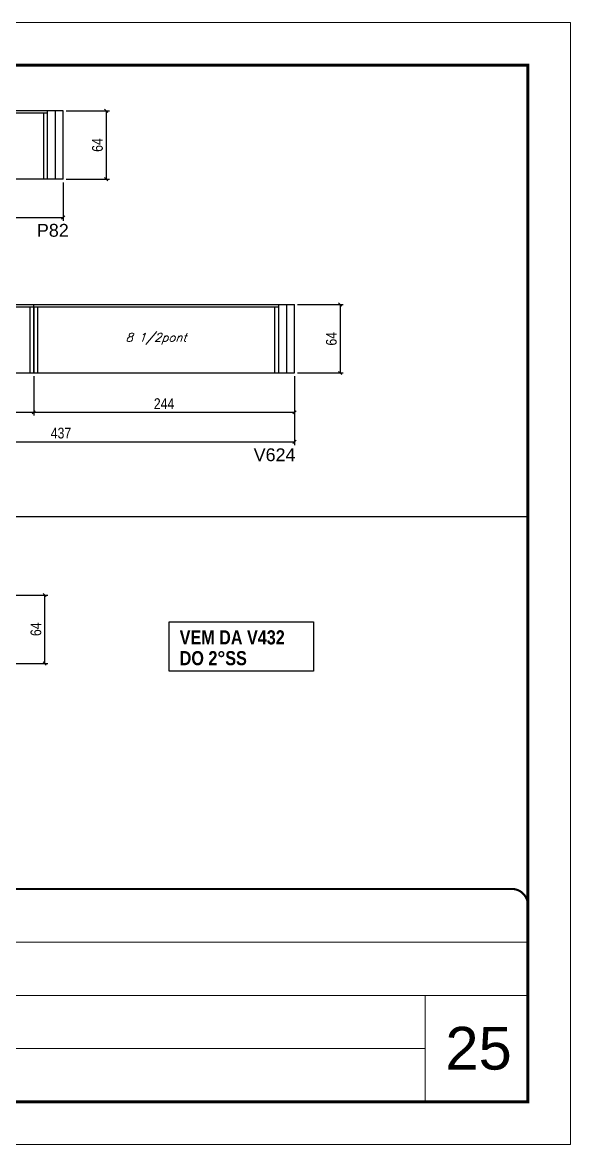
# Model space of a CAD drawing. Extents: x 3309 to 9590, y -2522 to 14608.
# Drawn here: x 4281 to 4794, y 6666 to 7716 of the extents above; entities that cross this region are included whole.
import ezdxf

# ---------------------------------------------------------------- set-up
doc = ezdxf.new("R2010")
doc.units = 0
doc.linetypes.add('CONTINUO', pattern=[0])
doc.linetypes.add('DASHED', pattern=[0.75, 0.5, -0.25])
for name, color, linetype in [('5', 5, 'Continuous'), ('COTA', 241, 'Continuous'), ('NOMENCLATURA', 7, 'Continuous'), ('Painéis', 200, 'Continuous'), ('SARR_2.2x7', 40, 'Continuous'), ('SARR_3.5x7', 81, 'Continuous'), ('texto', 7, 'Continuous')]:
    doc.layers.add(name, color=color, linetype=linetype)
for name, color, linetype, lineweight in [('CARIMBO', 255, 'Continuous', 9), ('Folhas', 255, 'Continuous', 9), ('SARRAFO DE PRESSAO', 251, 'DASHED', 9)]:
    doc.layers.add(name, color=color, linetype=linetype, lineweight=lineweight)
doc.styles.add('ARIAL', font='arial.ttf')
doc.styles.add('COTA TECNICA', font='techl___.ttf', dxfattribs={"height": 10})
doc.styles.add('Romans', font='romans.shx')
doc.styles.get("Standard").update_dxf_attribs({"font": 'arial.ttf'})
doc.styles.add('TECNICA', font='techb___.ttf', dxfattribs={"height": 10})
doc.dimstyles.new('PAINEL', dxfattribs={"dimtxt": 10, "dimasz": 3, "dimexe": 3, "dimexo": 3, "dimgap": 3, "dimtad": 1, "dimdec": 1, "dimzin": 12, "dimdsep": 46, "dimtxsty": 'COTA TECNICA', "dimblk1": 'OBLIQUE', "dimblk2": 'OBLIQUE', "dimsah": 1, "dimcen": 0.9, "dimclrd": 4, "dimclre": 4, "dimclrt": 240, "dimadec": 1, "dimazin": 3, "dimtfac": 1, "dimtdec": 1, "dimtmove": 0, "dimatfit": 3, "dimfxl": 1, "dimtolj": 1, "dimtzin": 12, "dimarcsym": 0})

# ---------------------------------------------------------------- blocks, each defined once
blk = doc.blocks.new('9999999999')
at = {"color": 30, "linetype": 'CONTINUO'}
for p, q in [((98564.6, 34379.6), (99584, 34379.6)), ((98564.6, 34329.8), (99488, 34329.8)), ((99584, 34329.8), (99488, 34329.8)), ((99488, 34329.8), (99488, 34230.2)), ((98564.6, 34280), (99488, 34280))]:
    blk.add_line(p, q, dxfattribs=at)
at = {"color": 30, "linetype": 'CONTINUO', "const_width": 2}
blk.add_lwpolyline([(99584, 34230.2), (99584, 34414.4, 0.414214), (99569, 34429.4), (98229, 34429.4, 0.414214), (98214, 34414.4), (98214, 34245.2, 0.414214), (98229, 34230.2), (99584, 34230.2)], format="xyb", dxfattribs=at)
at = {"layer": 'Folhas'}
blk.add_lwpolyline([(98139, 34190.2), (99624, 34190.2), (99624, 35240.2), (98139, 35240.2)], close=True, dxfattribs=at)
at = {"layer": 'Folhas', "color": 30, "const_width": 3}
blk.add_lwpolyline([(98214, 34230.2), (99584, 34230.2), (99584, 35200.2), (98214, 35200.2)], close=True, dxfattribs=at)
blk = doc.blocks.new('_Oblique')
at = {"color": 0, "linetype": 'ByBlock', "lineweight": -2}
blk.add_line((-0.5, -0.5), (0.5, 0.5), dxfattribs=at)
blk = doc.blocks.new('*D740')
at = {"layer": 'COTA', "color": 4, "lineweight": -2, "transparency": 16777216}
for p, q in [((4185.5, 7566.7), (4185.5, 7530.9)), ((4319.5, 7566.7), (4319.5, 7530.9)), ((4185.5, 7533.9), (4319.5, 7533.9))]:
    blk.add_line(p, q, dxfattribs=at)
at = {"layer": 'Defpoints', "color": 0, "transparency": 16777216}
for p in [(4185.5, 7569.7), (4319.5, 7569.7), (4319.5, 7533.9)]:
    blk.add_point(p, dxfattribs=at)
at = {"layer": 'COTA', "color": 4, "lineweight": -2, "transparency": 16777216, "xscale": 3, "yscale": 3, "zscale": 3, "rotation": 180}
blk.add_blockref('_Oblique', (4185.5, 7533.9), dxfattribs=at)
at = {"layer": 'COTA', "color": 4, "lineweight": -2, "transparency": 16777216, "xscale": 3, "yscale": 3, "zscale": 3}
blk.add_blockref('_Oblique', (4319.5, 7533.9), dxfattribs=at)
at = {"layer": 'COTA', "color": 240, "transparency": 16777216, "insert": (4252.5, 7542.1), "char_height": 10, "attachment_point": 5, "style": 'COTA TECNICA'}
blk.add_mtext('\\A1;134', dxfattribs=at)
blk = doc.blocks.new('*D741')
at = {"layer": 'COTA', "color": 4, "lineweight": -2, "transparency": 16777216}
for p, q in [((4322.5, 7633.7), (4362.8, 7633.7)), ((4359.8, 7633.7), (4359.8, 7569.7)), ((4322.5, 7569.7), (4362.8, 7569.7))]:
    blk.add_line(p, q, dxfattribs=at)
at = {"layer": 'Defpoints', "color": 0, "transparency": 16777216}
for p in [(4319.5, 7633.7), (4319.5, 7569.7), (4359.8, 7569.7)]:
    blk.add_point(p, dxfattribs=at)
at = {"layer": 'COTA', "color": 4, "lineweight": -2, "transparency": 16777216, "xscale": 3, "yscale": 3, "zscale": 3}
for p, rotation in [((4359.8, 7633.7), 90), ((4359.8, 7569.7), 270)]:
    blk.add_blockref('_Oblique', p, dxfattribs=dict(at, rotation=rotation))
at = {"layer": 'COTA', "color": 240, "transparency": 16777216, "insert": (4351.7, 7601.7), "char_height": 10, "attachment_point": 5, "rotation": 90, "style": 'COTA TECNICA'}
blk.add_mtext('\\A1;64', dxfattribs=at)
blk = doc.blocks.new('*D746')
at = {"layer": 'COTA', "color": 4, "linetype": 'ByBlock', "lineweight": -2, "transparency": 16777216}
for p, q in [((4099, 7385.4), (4099, 7348.6)), ((4292, 7385.4), (4292, 7348.6)), ((4099, 7351.6), (4292, 7351.6))]:
    blk.add_line(p, q, dxfattribs=at)
at = {"layer": 'Defpoints', "color": 0, "linetype": 'ByBlock', "transparency": 16777216}
for p in [(4099, 7388.4), (4292, 7388.4), (4292, 7351.6)]:
    blk.add_point(p, dxfattribs=at)
at = {"layer": 'COTA', "color": 4, "linetype": 'ByBlock', "lineweight": -2, "transparency": 16777216, "xscale": 3, "yscale": 3, "zscale": 3, "rotation": 180}
blk.add_blockref('_Oblique', (4099, 7351.6), dxfattribs=at)
at = {"layer": 'COTA', "color": 4, "linetype": 'ByBlock', "lineweight": -2, "transparency": 16777216, "xscale": 3, "yscale": 3, "zscale": 3}
blk.add_blockref('_Oblique', (4292, 7351.6), dxfattribs=at)
at = {"layer": 'COTA', "color": 240, "linetype": 'ByBlock', "transparency": 16777216, "insert": (4195.5, 7359.9), "char_height": 10, "attachment_point": 5, "style": 'COTA TECNICA'}
blk.add_mtext('\\A1;193', dxfattribs=at)
blk = doc.blocks.new('*D747')
at = {"layer": 'COTA', "color": 4, "linetype": 'ByBlock', "lineweight": -2, "transparency": 16777216}
for p, q in [((4292, 7385.4), (4292, 7348.6)), ((4536, 7385.4), (4536, 7348.6)), ((4292, 7351.6), (4536, 7351.6))]:
    blk.add_line(p, q, dxfattribs=at)
at = {"layer": 'Defpoints', "color": 0, "linetype": 'ByBlock', "transparency": 16777216}
for p in [(4292, 7388.4), (4536, 7388.4), (4536, 7351.6)]:
    blk.add_point(p, dxfattribs=at)
at = {"layer": 'COTA', "color": 4, "linetype": 'ByBlock', "lineweight": -2, "transparency": 16777216, "xscale": 3, "yscale": 3, "zscale": 3, "rotation": 180}
blk.add_blockref('_Oblique', (4292, 7351.6), dxfattribs=at)
at = {"layer": 'COTA', "color": 4, "linetype": 'ByBlock', "lineweight": -2, "transparency": 16777216, "xscale": 3, "yscale": 3, "zscale": 3}
blk.add_blockref('_Oblique', (4536, 7351.6), dxfattribs=at)
at = {"layer": 'COTA', "color": 240, "linetype": 'ByBlock', "transparency": 16777216, "insert": (4414, 7359.7), "char_height": 10, "attachment_point": 5, "style": 'COTA TECNICA'}
blk.add_mtext('\\A1;244', dxfattribs=at)
blk = doc.blocks.new('*D748')
at = {"layer": 'COTA', "color": 4, "linetype": 'ByBlock', "lineweight": -2, "transparency": 16777216}
for p, q in [((4099, 7385.4), (4099, 7320.9)), ((4536, 7385.4), (4536, 7320.9)), ((4099, 7323.9), (4536, 7323.9))]:
    blk.add_line(p, q, dxfattribs=at)
at = {"layer": 'Defpoints', "color": 0, "linetype": 'ByBlock', "transparency": 16777216}
for p in [(4099, 7388.4), (4536, 7388.4), (4536, 7323.9)]:
    blk.add_point(p, dxfattribs=at)
at = {"layer": 'COTA', "color": 4, "linetype": 'ByBlock', "lineweight": -2, "transparency": 16777216, "xscale": 3, "yscale": 3, "zscale": 3, "rotation": 180}
blk.add_blockref('_Oblique', (4099, 7323.9), dxfattribs=at)
at = {"layer": 'COTA', "color": 4, "linetype": 'ByBlock', "lineweight": -2, "transparency": 16777216, "xscale": 3, "yscale": 3, "zscale": 3}
blk.add_blockref('_Oblique', (4536, 7323.9), dxfattribs=at)
at = {"layer": 'COTA', "color": 240, "linetype": 'ByBlock', "transparency": 16777216, "insert": (4317.5, 7332.1), "char_height": 10, "attachment_point": 5, "style": 'COTA TECNICA'}
blk.add_mtext('\\A1;437', dxfattribs=at)
blk = doc.blocks.new('*D749')
at = {"layer": 'COTA', "color": 4, "lineweight": -2, "transparency": 16777216}
for p, q in [((4539, 7452.4), (4581.7, 7452.4)), ((4578.7, 7452.4), (4578.7, 7388.4)), ((4539, 7388.4), (4581.7, 7388.4))]:
    blk.add_line(p, q, dxfattribs=at)
at = {"layer": 'Defpoints', "color": 0, "transparency": 16777216}
for p in [(4536, 7452.4), (4536, 7388.4), (4578.7, 7388.4)]:
    blk.add_point(p, dxfattribs=at)
at = {"layer": 'COTA', "color": 4, "lineweight": -2, "transparency": 16777216, "xscale": 3, "yscale": 3, "zscale": 3}
for p, rotation in [((4578.7, 7452.4), 90), ((4578.7, 7388.4), 270)]:
    blk.add_blockref('_Oblique', p, dxfattribs=dict(at, rotation=rotation))
at = {"layer": 'COTA', "color": 240, "transparency": 16777216, "insert": (4570.6, 7420.4), "char_height": 10, "attachment_point": 5, "rotation": 90, "style": 'COTA TECNICA'}
blk.add_mtext('\\A1;64', dxfattribs=at)
blk = doc.blocks.new('*D761')
at = {"layer": 'COTA', "color": 4, "lineweight": -2, "transparency": 16777216}
for p, q in [((4252.9, 7180.6), (4305.2, 7180.6)), ((4302.2, 7180.6), (4302.2, 7116.6)), ((4252.9, 7116.6), (4305.2, 7116.6))]:
    blk.add_line(p, q, dxfattribs=at)
at = {"layer": 'Defpoints', "color": 0, "transparency": 16777216}
for p in [(4249.9, 7180.6), (4249.9, 7116.6), (4302.2, 7116.6)]:
    blk.add_point(p, dxfattribs=at)
at = {"layer": 'COTA', "color": 4, "lineweight": -2, "transparency": 16777216, "xscale": 3, "yscale": 3, "zscale": 3}
for p, rotation in [((4302.2, 7180.6), 90), ((4302.2, 7116.6), 270)]:
    blk.add_blockref('_Oblique', p, dxfattribs=dict(at, rotation=rotation))
at = {"layer": 'COTA', "color": 240, "transparency": 16777216, "insert": (4294.1, 7148.6), "char_height": 10, "attachment_point": 5, "rotation": 90, "style": 'COTA TECNICA'}
blk.add_mtext('\\A1;64', dxfattribs=at)

msp = doc.modelspace()

# ---------------------------------------------------------------- linework, layer by layer
at = {"layer": 'COTA'}
msp.add_line((3384.37, 7254.2), (4754.37, 7254.2), dxfattribs=at)
at = {"layer": 'NOMENCLATURA'}
msp.add_lwpolyline([(4418.76, 7155.64), (4553.92, 7155.64), (4553.92, 7109.37), (4418.76, 7109.37)], close=True, dxfattribs=at)
at = {"layer": 'Painéis', "linetype": 'ByBlock'}
for p, q in [((4319.52, 7633.65), (3697.52, 7633.65)), ((4319.52, 7569.65), (4319.52, 7633.65)), ((4319.52, 7569.65), (3697.52, 7569.65)), ((4098.97, 7452.39), (4535.97, 7452.39)), ((4291.97, 7388.39), (4291.97, 7452.39)), ((4535.97, 7388.39), (4535.97, 7452.39)), ((4098.97, 7388.39), (4535.97, 7388.39))]:
    msp.add_line(p, q, dxfattribs=at)
at = {"layer": 'SARR_2.2x7', "linetype": 'Continuous'}
for p, q in [((4312.52, 7569.65), (4312.52, 7633.65)), ((4304.52, 7631.45), (4185.52, 7631.45)), ((4115.97, 7450.19), (4291.97, 7450.19)), ((4291.97, 7450.19), (4520.97, 7450.19)), ((4528.97, 7388.39), (4528.97, 7452.39))]:
    msp.add_line(p, q, dxfattribs=at)
at = {"layer": 'SARR_3.5x7'}
for p, q in [((4304.52, 7633.65), (4304.52, 7569.65)), ((4301.02, 7631.45), (4301.02, 7569.65)), ((4288.47, 7450.19), (4288.47, 7388.39)), ((4291.97, 7450.19), (4291.97, 7388.39)), ((4295.47, 7450.19), (4295.47, 7388.39)), ((4517.47, 7450.19), (4517.47, 7388.39)), ((4520.97, 7452.39), (4520.97, 7388.39))]:
    msp.add_line(p, q, dxfattribs=at)

# ---------------------------------------------------------------- block references
at = {"layer": 'SARRAFO DE PRESSAO', "color": 6, "linetype": 'ByBlock'}
msp.add_blockref('9999999999', (-94829.61, -27523.8), dxfattribs=at)

# ---------------------------------------------------------------- texts
at = {"layer": '5', "linetype": 'Continuous'}
for s, p in [('P82', (4294.97, 7515.91)), ('V624', (4497.83, 7305.88))]:
    msp.add_text(s, height=12, rotation=0.00004, dxfattribs=at).set_placement(p)
at = {"layer": 'CARIMBO', "style": 'ARIAL'}
msp.add_text('25', height=40, dxfattribs=at).set_placement((4677.23, 6736.55))
at = {"layer": 'NOMENCLATURA', "style": 'TECNICA'}
for s, p in [('VEM DA V432', (4428.61, 7134.42)), ('DO 2°SS', (4428.61, 7114.95))]:
    msp.add_text(s, height=13.2, dxfattribs=at).set_placement(p)
at = {"layer": 'texto', "color": 2, "insert": (4406.47, 7420.39), "char_height": 8, "attachment_point": 5, "style": 'Romans'}
msp.add_mtext('{\\Q19;\\C256;8 1/2pont}', dxfattribs=at)

# ---------------------------------------------------------------- dimensions: what is measured, and where the dimension line sits
at = {"layer": 'COTA'}
for base, p1, p2, picture, middle in [((4359.82, 7569.65), (4319.52, 7633.65), (4319.52, 7569.65), '*D741', (4351.71, 7601.65)), ((4578.66, 7388.39), (4535.97, 7452.39), (4535.97, 7388.39), '*D749', (4570.56, 7420.39)), ((4302.23, 7116.62), (4249.94, 7180.62), (4249.94, 7116.62), '*D761', (4294.12, 7148.62))]:
    dim = msp.add_linear_dim(base=base, p1=p1, p2=p2, angle=90, dimstyle='PAINEL', dxfattribs=at)
    dim.commit()
    dim.dimension.update_dxf_attribs({"geometry": picture, "text_midpoint": middle})
dim = msp.add_linear_dim(base=(4319.52, 7533.92), p1=(4185.52, 7569.65), p2=(4319.52, 7569.65), dimstyle='PAINEL', dxfattribs=at)
dim.commit()
dim.dimension.update_dxf_attribs({"geometry": '*D740', "text_midpoint": (4252.52, 7542.14)})
at = {"layer": 'COTA', "linetype": 'ByBlock'}
for base, p2, picture, middle in [((4291.97, 7351.6), (4291.97, 7388.39), '*D746', (4195.47, 7359.85)), ((4535.97, 7323.89), (4535.97, 7388.39), '*D748', (4317.47, 7332.11))]:
    dim = msp.add_linear_dim(base=base, p1=(4098.97, 7388.39), p2=p2, dimstyle='PAINEL', dxfattribs=at)
    dim.commit()
    dim.dimension.update_dxf_attribs({"geometry": picture, "text_midpoint": middle})
dim = msp.add_linear_dim(base=(4535.97, 7351.6), p1=(4291.97, 7388.39), p2=(4535.97, 7388.39), dimstyle='PAINEL', override={"dimtmove": 1}, dxfattribs=at)
dim.commit()
dim.dimension.update_dxf_attribs({"geometry": '*D747', "text_midpoint": (4413.97, 7359.68)})

doc.saveas('drawing.dxf')
